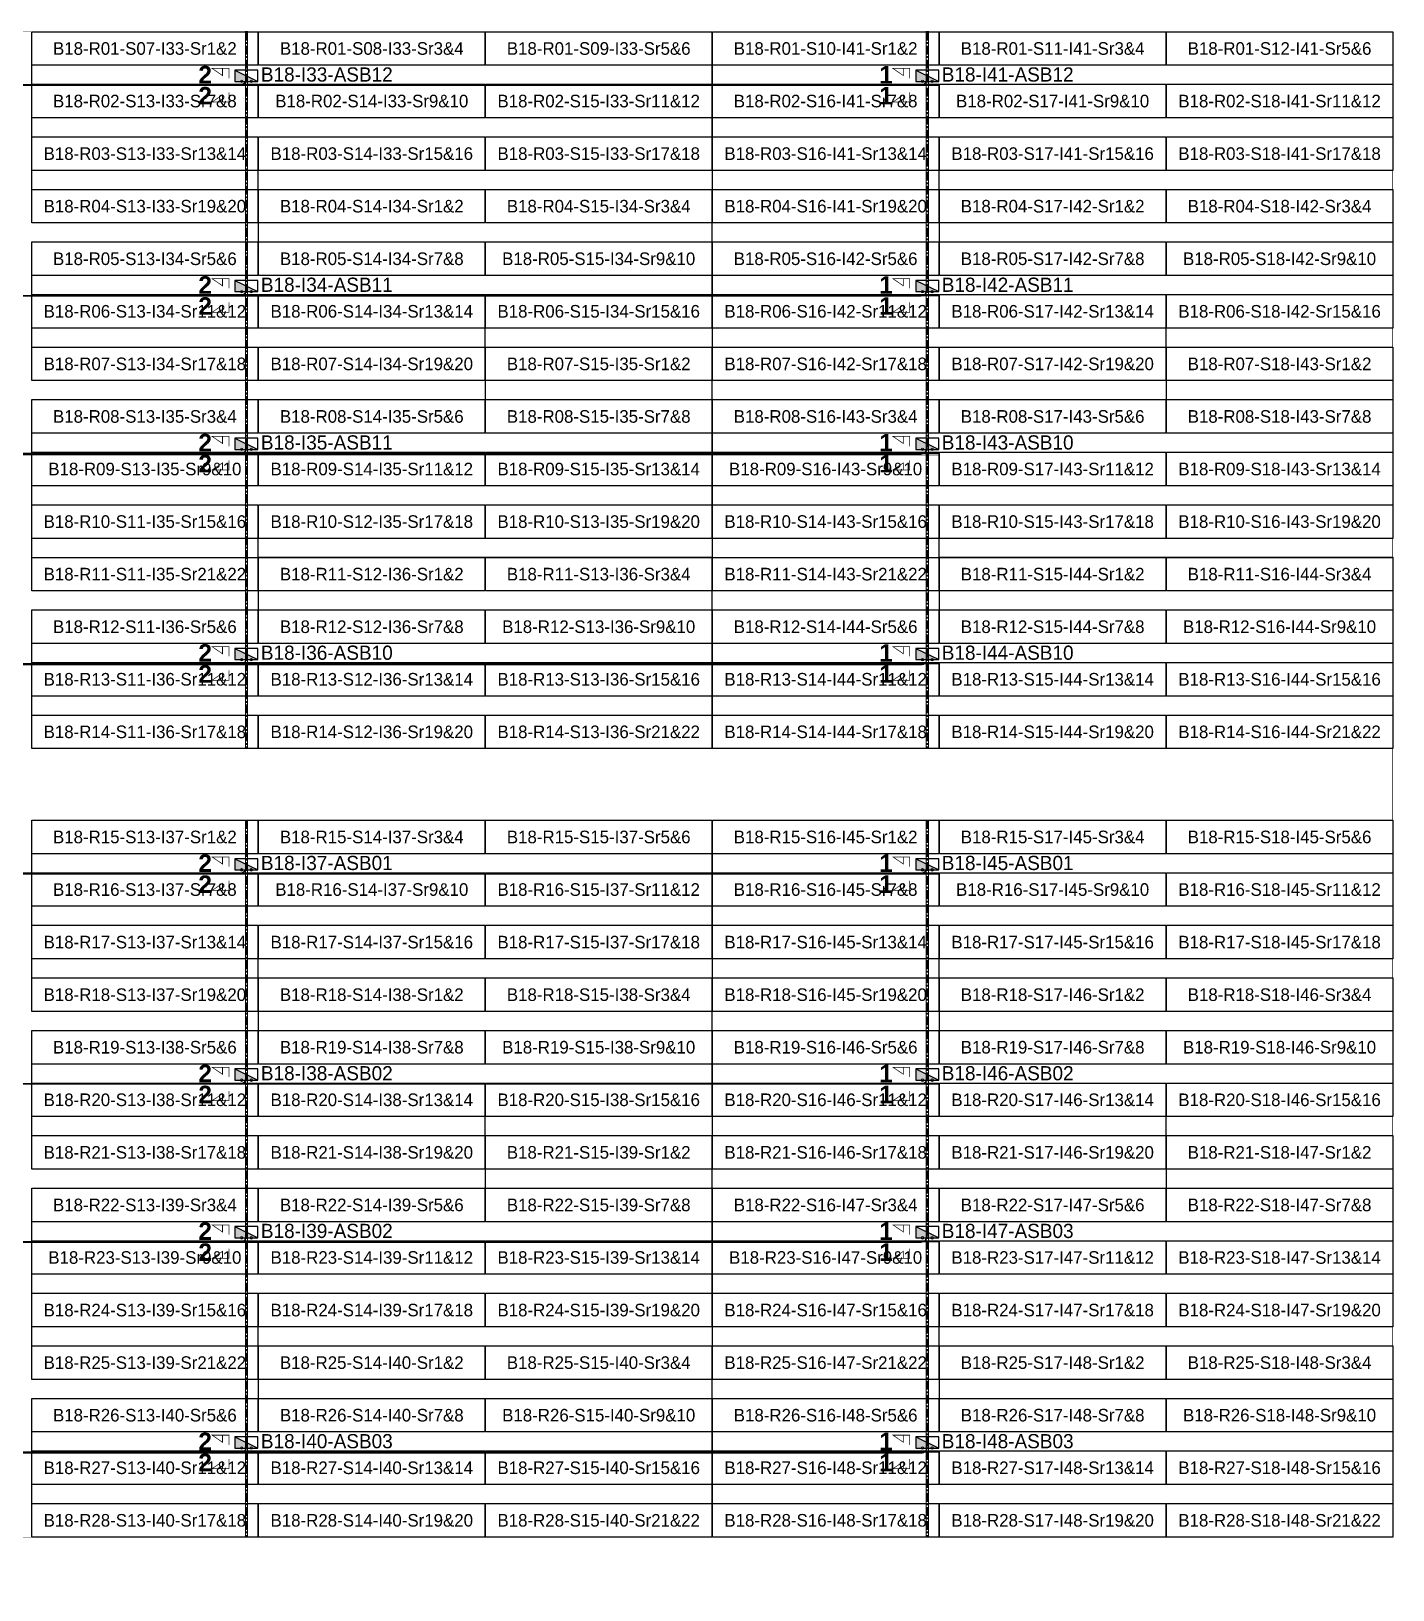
# Model space of a CAD drawing. Header units: metres. Extents: x 530603 to 531186, y 2673567 to 2673789.
# Drawn here: x 530991.4 to 531185.8, y 2673566.8 to 2673789.2 of the extents above; entities that cross this region are included whole.
import ezdxf
from ezdxf.enums import TextEntityAlignment as Align

# ---------------------------------------------------------------- set-up
doc = ezdxf.new("R2010")
doc.units = ezdxf.units.M
doc.linetypes.add('CENTER', pattern=[2, 1.25, -0.25, 0.25, -0.25])
doc.layers.add('Boundary-12.5 MW Block', color=6, linetype='Continuous', lineweight=9)
doc.layers.add('PILE', color=1, linetype='Continuous', lineweight=15)
for name, color, linetype in [('DC Trench BL-17', 40, 'Continuous'), ('E-Inverter Grouping', 2, 'Continuous'), ('Inverter Block-18', 7, 'Continuous'), ('LT Cable(AG) INV to LT Panel BL-18', 2, 'Continuous'), ('Messenger Wire-Block-18 (Master Path)', 30, 'Continuous'), ('Messenger Wire-Block-18 (MW Path)', 191, 'Continuous'), ('MMS Table Block-18', 8, 'Continuous'), ('Plan Line - DC BL-18', 40, 'Continuous'), ('Section Marking BL-18', 2, 'Continuous')]:
    doc.layers.add(name, color=color, linetype=linetype)
doc.styles.add('BoldTextStyle', font='arialbd.ttf')
doc.styles.get("Standard").update_dxf_attribs({"font": 'Adani Regular.ttf'})

# ---------------------------------------------------------------- blocks, each defined once
blk = doc.blocks.new('MMS Table (32.292 x 4.788)')
at = {"color": 0}
blk.add_lwpolyline([(0, -0.002), (0, 4.786), (32.292, 4.786), (32.292, -0.002)], close=True, dxfattribs=at)
at = {"color": 7}
blk.add_attdef('ID1', text='', height=1.8, dxfattribs=at).set_placement((16.146, 2.392), align=Align.MIDDLE_CENTER)
blk = doc.blocks.new('Inverter Block')
h = blk.add_hatch(color=0)
h.dxf.hatch_style = 1
h.paths.add_polyline_path([(-1.46, 2.27), (-1.46, 0.85), (1.46, 0.85)])
at = {"color": 0}
blk.add_lwpolyline([(1.46, 2.27), (-1.46, 2.27), (-1.46, 0.85), (1.46, 0.85)], close=True, dxfattribs=at)
blk.add_lwpolyline([(-1.46, 2.27), (1.46, 0.85)], dxfattribs=at)
at = {"layer": 'PILE'}
for centre in [(-0.61, 0.85), (0.61, 0.85)]:
    blk.add_circle(centre, 0.156, dxfattribs=at)
at = {"color": 7}
blk.add_attdef('ID', (-1.46, 3.01), '', height=1.8, dxfattribs=at)

msp = doc.modelspace()

# ---------------------------------------------------------------- linework, layer by layer
at = {"layer": 'Boundary-12.5 MW Block', "const_width": 0.05}
msp.add_lwpolyline([(530602.78, 2673781.58), (530797.14, 2673781.58), (530797.14, 2673789.08), (531185.74, 2673789.08), (531185.74, 2673574.29), (530797.04, 2673574.29), (530797.04, 2673566.79), (530602.78, 2673566.79)], close=True, dxfattribs=at)
at = {"layer": 'DC Trench BL-17', "color": 40, "const_width": 0.15}
for points in [[(531022.29, 2673789.08), (531021.99, 2673789.08), (531021.99, 2673686.79), (531022.29, 2673686.79)], [(531119.47, 2673789.08), (531119.17, 2673789.08), (531119.17, 2673686.79), (531119.47, 2673686.79)], [(531022.29, 2673676.58), (531021.99, 2673676.58), (531021.99, 2673574.29), (531022.29, 2673574.29)], [(531119.47, 2673676.58), (531119.17, 2673676.58), (531119.17, 2673574.29), (531119.47, 2673574.29)]]:
    msp.add_lwpolyline(points, close=True, dxfattribs=at)
at = {"layer": 'E-Inverter Grouping', "color": 3}
for points in [[(531088.56, 2673789.08), (531088.56, 2673769.29), (531023.78, 2673769.29), (531023.78, 2673761.79), (530991.49, 2673761.79), (530991.49, 2673789.08)], [(531185.74, 2673789.08), (531185.74, 2673769.29), (531120.96, 2673769.29), (531120.96, 2673761.79), (531088.66, 2673761.79), (531088.66, 2673789.08)], [(531023.88, 2673759.08), (531023.88, 2673766.58), (531088.56, 2673766.58), (531088.56, 2673746.79), (531056.17, 2673746.79), (531056.17, 2673739.29), (530991.49, 2673739.29), (530991.49, 2673759.08)], [(531121.06, 2673759.08), (531121.06, 2673766.58), (531185.74, 2673766.58), (531185.74, 2673746.79), (531153.35, 2673746.79), (531153.35, 2673739.29), (531088.66, 2673739.29), (531088.66, 2673759.08)], [(531088.56, 2673676.58), (531088.56, 2673656.79), (531023.78, 2673656.79), (531023.78, 2673649.29), (530991.49, 2673649.29), (530991.49, 2673676.58)], [(531185.74, 2673676.58), (531185.74, 2673656.79), (531120.96, 2673656.79), (531120.96, 2673649.29), (531088.66, 2673649.29), (531088.66, 2673676.58)], [(531023.88, 2673646.58), (531023.88, 2673654.08), (531088.56, 2673654.08), (531088.56, 2673634.29), (531056.17, 2673634.29), (531056.17, 2673626.79), (530991.49, 2673626.79), (530991.49, 2673646.58)], [(531121.06, 2673646.58), (531121.06, 2673654.08), (531185.74, 2673654.08), (531185.74, 2673634.29), (531153.35, 2673634.29), (531153.35, 2673626.79), (531088.66, 2673626.79), (531088.66, 2673646.58)]]:
    msp.add_lwpolyline(points, close=True, dxfattribs=at)
at = {"layer": 'E-Inverter Grouping'}
for points in [[(531056.27, 2673736.58), (531056.27, 2673744.08), (531088.56, 2673744.08), (531088.56, 2673716.79), (531023.78, 2673716.79), (531023.78, 2673709.29), (530991.49, 2673709.29), (530991.49, 2673736.58)], [(531153.45, 2673736.58), (531153.45, 2673744.08), (531185.74, 2673744.08), (531185.74, 2673716.79), (531120.96, 2673716.79), (531120.96, 2673709.29), (531088.66, 2673709.29), (531088.66, 2673736.58)], [(531088.56, 2673686.79), (530991.49, 2673686.79), (530991.49, 2673706.58), (531023.88, 2673706.58), (531023.88, 2673714.08), (531088.56, 2673714.08)], [(531185.74, 2673686.79), (531088.66, 2673686.79), (531088.66, 2673706.58), (531121.06, 2673706.58), (531121.06, 2673714.08), (531185.74, 2673714.08)], [(531056.27, 2673624.08), (531056.27, 2673631.58), (531088.56, 2673631.58), (531088.56, 2673604.29), (531023.78, 2673604.29), (531023.78, 2673596.79), (530991.49, 2673596.79), (530991.49, 2673624.08)], [(531153.45, 2673624.08), (531153.45, 2673631.58), (531185.74, 2673631.58), (531185.74, 2673604.29), (531120.96, 2673604.29), (531120.96, 2673596.79), (531088.66, 2673596.79), (531088.66, 2673624.08)], [(531088.56, 2673574.29), (530991.49, 2673574.29), (530991.49, 2673594.08), (531023.88, 2673594.08), (531023.88, 2673601.58), (531088.56, 2673601.58)], [(531185.74, 2673574.29), (531088.66, 2673574.29), (531088.66, 2673594.08), (531121.06, 2673594.08), (531121.06, 2673601.58), (531185.74, 2673601.58)]]:
    msp.add_lwpolyline(points, close=True, dxfattribs=at)
at = {"layer": 'LT Cable(AG) INV to LT Panel BL-18', "color": 5}
for points in [[(530885.99, 2673709.75, -0.316836), (530885.39, 2673710.59), (530885.39, 2673713.72, 0.221878), (530885.07, 2673714.41), (530878.45, 2673719.96, -0.221878), (530878.13, 2673720.65), (530878.13, 2673722.47, 0.020354), (530878.12, 2673722.54), (530878.03, 2673723.71, -0.020354), (530878.03, 2673723.78), (530878.03, 2673780.64, -0.414214), (530878.93, 2673781.54), (531021.24, 2673781.54, 0.414214), (531022.14, 2673782.44), (531022.14, 2673782.69)], [(530885.99, 2673709.78, -0.308695), (530885.42, 2673710.62), (530885.42, 2673713.73, 0.221878), (530885.1, 2673714.42), (530878.47, 2673719.97, -0.221878), (530878.15, 2673720.66), (530878.15, 2673722.47, 0.020354), (530878.15, 2673722.54), (530878.05, 2673723.71, -0.020354), (530878.05, 2673723.78), (530878.05, 2673780.61, -0.414214), (530878.95, 2673781.51), (531118.42, 2673781.51, 0.414214), (531119.32, 2673782.41), (531119.32, 2673782.69)], [(530888.06, 2673709.79), (530886.39, 2673709.79, -0.414214), (530885.49, 2673710.69), (530885.49, 2673713.77, 0.221878), (530885.17, 2673714.46), (530878.55, 2673720.01, -0.221878), (530878.23, 2673720.7), (530878.23, 2673722.47, 0.020354), (530878.22, 2673722.55), (530878.13, 2673723.71, -0.020354), (530878.13, 2673723.78), (530878.13, 2673750.54, -0.414214), (530879.03, 2673751.44), (531021.24, 2673751.44, 0.414214), (531022.14, 2673752.34), (531022.14, 2673752.69)], [(530888.06, 2673709.82), (530886.42, 2673709.82, -0.414214), (530885.52, 2673710.72), (530885.52, 2673713.78, 0.221878), (530885.2, 2673714.47), (530878.57, 2673720.02, -0.221878), (530878.25, 2673720.71), (530878.25, 2673722.47, 0.020354), (530878.25, 2673722.55), (530878.15, 2673723.71, -0.020354), (530878.15, 2673723.79), (530878.15, 2673750.51, -0.414214), (530879.05, 2673751.41), (531118.42, 2673751.41, 0.414214), (531119.32, 2673752.31), (531119.32, 2673752.69)], [(530888.06, 2673709.84), (530886.44, 2673709.84, -0.414214), (530885.54, 2673710.74), (530885.54, 2673713.79, 0.221878), (530885.22, 2673714.48), (530878.6, 2673720.03, -0.221878), (530878.28, 2673720.72), (530878.28, 2673722.48, 0.020354), (530878.27, 2673722.55), (530878.18, 2673723.71, -0.020354), (530878.18, 2673723.79), (530878.18, 2673727.99, -0.414214), (530879.08, 2673728.89), (531021.24, 2673728.89, 0.414214), (531022.14, 2673729.79), (531022.14, 2673730.19)], [(530890, 2673709.87), (530886.47, 2673709.87, -0.414214), (530885.57, 2673710.77), (530885.57, 2673713.8, 0.221878), (530885.25, 2673714.49), (530878.62, 2673720.04, -0.221878), (530878.3, 2673720.73), (530878.3, 2673722.48, 0.020354), (530878.3, 2673722.55), (530878.2, 2673723.71, -0.020354), (530878.2, 2673723.79), (530878.2, 2673727.96, -0.414214), (530879.1, 2673728.86), (531118.42, 2673728.86, 0.414214), (531119.32, 2673729.76), (531119.32, 2673730.19)], [(530890, 2673709.92), (530886.52, 2673709.92, -0.414214), (530885.62, 2673710.82), (530885.62, 2673713.83, 0.221878), (530885.3, 2673714.52), (530878.67, 2673720.06, -0.221878), (530878.35, 2673720.75), (530878.35, 2673722.48, 0.020354), (530878.35, 2673722.55), (530878.25, 2673723.72, -0.020354), (530878.25, 2673723.79), (530878.25, 2673727.91, -0.414214), (530879.15, 2673728.81), (530927.51, 2673728.81, -0.414214), (530928.41, 2673727.91), (530928.41, 2673699.71, 0.414214), (530929.31, 2673698.81), (531021.24, 2673698.81, 0.414214), (531022.14, 2673699.71), (531022.14, 2673700.19)], [(530890, 2673709.94), (530886.54, 2673709.94, -0.414214), (530885.64, 2673710.84), (530885.64, 2673713.84, 0.221878), (530885.32, 2673714.53), (530878.7, 2673720.08, -0.221878), (530878.38, 2673720.77), (530878.38, 2673722.48, 0.020354), (530878.37, 2673722.55), (530878.28, 2673723.72, -0.020354), (530878.28, 2673723.79), (530878.28, 2673727.89, -0.414214), (530879.18, 2673728.79), (530927.48, 2673728.79, -0.414214), (530928.38, 2673727.89), (530928.38, 2673699.69, 0.414214), (530929.28, 2673698.79), (531118.42, 2673698.79, 0.414214), (531119.32, 2673699.69), (531119.32, 2673700.19)], [(530884.97, 2673707.3), (530884.68, 2673707.3, 0.059176), (530884.46, 2673707.28), (530882.9, 2673706.9, -0.059176), (530882.69, 2673706.87), (530878.79, 2673706.87, 0.414214), (530877.89, 2673705.97), (530877.89, 2673678.38, 0.024603), (530877.89, 2673678.29), (530878, 2673677.26, -0.024603), (530878, 2673677.17), (530878, 2673587.21, 0.414214), (530878.9, 2673586.31), (531118.42, 2673586.31, 0.414214), (531119.32, 2673587.21), (531119.32, 2673587.69)], [(530884.97, 2673707.28), (530884.68, 2673707.28, 0.059176), (530884.46, 2673707.25), (530882.9, 2673706.87, -0.059176), (530882.69, 2673706.85), (530878.82, 2673706.85, 0.414214), (530877.92, 2673705.95), (530877.92, 2673678.38, 0.024603), (530877.92, 2673678.29), (530878.02, 2673677.26, -0.024603), (530878.03, 2673677.18), (530878.03, 2673587.24, 0.414214), (530878.93, 2673586.34), (531021.24, 2673586.34, 0.414214), (531022.14, 2673587.24), (531022.14, 2673587.69)], [(530884.97, 2673707.23), (530884.68, 2673707.23, 0.059176), (530884.46, 2673707.2), (530882.9, 2673706.82, -0.059176), (530882.69, 2673706.8), (530878.87, 2673706.8, 0.414214), (530877.97, 2673705.9), (530877.97, 2673678.38, 0.024603), (530877.97, 2673678.29), (530878.07, 2673677.27, -0.024603), (530878.08, 2673677.18), (530878.08, 2673617.29, 0.414214), (530878.98, 2673616.39), (531118.42, 2673616.39, 0.414214), (531119.32, 2673617.29), (531119.32, 2673617.69)], [(530886.96, 2673707.2), (530884.68, 2673707.2, 0.059176), (530884.46, 2673707.18), (530882.9, 2673706.8, -0.059176), (530882.69, 2673706.77), (530878.89, 2673706.77, 0.414214), (530877.99, 2673705.87), (530877.99, 2673678.38, 0.024603), (530877.99, 2673678.29), (530878.1, 2673677.27, -0.024603), (530878.1, 2673677.18), (530878.1, 2673617.31, 0.414214), (530879, 2673616.41), (531021.24, 2673616.41, 0.414214), (531022.14, 2673617.31), (531022.14, 2673617.69)], [(530886.96, 2673707.15), (530884.68, 2673707.15, 0.059176), (530884.46, 2673707.13), (530882.9, 2673706.75, -0.059176), (530882.69, 2673706.72), (530878.94, 2673706.72, 0.414214), (530878.04, 2673705.82), (530878.04, 2673678.38, 0.024603), (530878.04, 2673678.3), (530878.15, 2673677.27, -0.024603), (530878.15, 2673677.18), (530878.15, 2673639.86, 0.414214), (530879.05, 2673638.96), (531118.42, 2673638.96, 0.414214), (531119.32, 2673639.86), (531119.32, 2673640.19)], [(530886.96, 2673707.13), (530884.68, 2673707.13, 0.059176), (530884.46, 2673707.1), (530882.9, 2673706.72, -0.059176), (530882.69, 2673706.7), (530878.97, 2673706.7, 0.414214), (530878.07, 2673705.8), (530878.07, 2673678.39, 0.024603), (530878.07, 2673678.3), (530878.17, 2673677.27, -0.024603), (530878.18, 2673677.18), (530878.18, 2673639.89, 0.414214), (530879.08, 2673638.99), (531021.24, 2673638.99, 0.414214), (531022.14, 2673639.89), (531022.14, 2673640.19)], [(530889.12, 2673707.08), (530884.68, 2673707.08, 0.059176), (530884.46, 2673707.05), (530882.9, 2673706.67, -0.059176), (530882.69, 2673706.65), (530879.02, 2673706.65, 0.414214), (530878.12, 2673705.75), (530878.12, 2673678.39, 0.024603), (530878.12, 2673678.3), (530878.22, 2673677.27, -0.024603), (530878.23, 2673677.19), (530878.23, 2673669.94, 0.414214), (530879.13, 2673669.04), (531118.42, 2673669.04, 0.414214), (531119.32, 2673669.94), (531119.32, 2673670.19)], [(530889.12, 2673707.05), (530884.68, 2673707.05, 0.059176), (530884.46, 2673707.03), (530882.9, 2673706.65, -0.059176), (530882.69, 2673706.62), (530879.04, 2673706.62, 0.414214), (530878.14, 2673705.72), (530878.14, 2673678.39, 0.024603), (530878.14, 2673678.3), (530878.25, 2673677.28, -0.024603), (530878.25, 2673677.19), (530878.25, 2673669.96, 0.414214), (530879.15, 2673669.06), (531021.24, 2673669.06, 0.414214), (531022.14, 2673669.96), (531022.14, 2673670.19)]]:
    msp.add_lwpolyline(points, format="xyb", dxfattribs=at)
at = {"layer": 'Messenger Wire-Block-18 (Master Path)'}
for points in [[(530878.13, 2673781.44), (531120.96, 2673781.44)], [(530878.13, 2673751.44), (531120.96, 2673751.44)], [(530878.13, 2673728.94), (531120.96, 2673728.94)], [(530928.53, 2673698.94), (531120.96, 2673698.94)], [(530878.13, 2673668.94), (531120.96, 2673668.94)], [(530878.13, 2673638.94), (531120.96, 2673638.94)], [(530878.13, 2673616.44), (531120.96, 2673616.44)], [(530878.13, 2673586.44), (531120.96, 2673586.44)]]:
    msp.add_lwpolyline(points, dxfattribs=at)
at = {"layer": 'Messenger Wire-Block-18 (MW Path)', "const_width": 0.1}
for points in [[(530878.13, 2673781.44), (531120.96, 2673781.44)], [(530878.13, 2673751.44), (531120.96, 2673751.44)], [(530878.13, 2673728.69), (531120.96, 2673728.69)], [(530928.53, 2673698.94), (531120.96, 2673698.94)], [(530878.13, 2673668.94), (531120.96, 2673668.94)], [(530878.13, 2673638.94), (531120.96, 2673638.94)], [(530878.13, 2673616.44), (531120.96, 2673616.44)], [(530878.13, 2673586.44), (531120.96, 2673586.44)]]:
    msp.add_lwpolyline(points, dxfattribs=at)
at = {"layer": 'Plan Line - DC BL-18', "color": 6, "linetype": 'CENTER'}
for points in [[(531022.14, 2673789.08), (531022.14, 2673686.79)], [(531119.32, 2673789.08), (531119.32, 2673686.79)], [(531022.14, 2673676.58), (531022.14, 2673574.29)], [(531119.32, 2673676.58), (531119.32, 2673574.29)]]:
    msp.add_lwpolyline(points, dxfattribs=at)
at = {"layer": 'Section Marking BL-18', "color": 94, "lineweight": 35, "true_color": 0x00a500, "const_width": 0.1}
for points in [[(531019.64, 2673782.44), (531019.64, 2673783.83), (531017.24, 2673783.83), (531018.72, 2673782.82), (531018.72, 2673783.83)], [(531116.82, 2673782.44), (531116.82, 2673783.83), (531114.42, 2673783.83), (531115.9, 2673782.82), (531115.9, 2673783.83)], [(531019.64, 2673780.44), (531019.64, 2673779.05), (531017.24, 2673779.05), (531018.72, 2673780.06), (531018.72, 2673779.05)], [(531116.82, 2673780.44), (531116.82, 2673779.05), (531114.42, 2673779.05), (531115.9, 2673780.06), (531115.9, 2673779.05)], [(531019.64, 2673752.44), (531019.64, 2673753.83), (531017.24, 2673753.83), (531018.72, 2673752.82), (531018.72, 2673753.83)], [(531116.82, 2673752.44), (531116.82, 2673753.83), (531114.42, 2673753.83), (531115.9, 2673752.82), (531115.9, 2673753.83)], [(531019.64, 2673750.44), (531019.64, 2673749.05), (531017.24, 2673749.05), (531018.72, 2673750.06), (531018.72, 2673749.05)], [(531116.82, 2673750.44), (531116.82, 2673749.05), (531114.42, 2673749.05), (531115.9, 2673750.06), (531115.9, 2673749.05)], [(531019.64, 2673729.94), (531019.64, 2673731.33), (531017.24, 2673731.33), (531018.72, 2673730.32), (531018.72, 2673731.33)], [(531116.82, 2673729.94), (531116.82, 2673731.33), (531114.42, 2673731.33), (531115.9, 2673730.32), (531115.9, 2673731.33)], [(531019.64, 2673727.94), (531019.64, 2673726.55), (531017.24, 2673726.55), (531018.72, 2673727.56), (531018.72, 2673726.55)], [(531116.82, 2673727.94), (531116.82, 2673726.55), (531114.42, 2673726.55), (531115.9, 2673727.56), (531115.9, 2673726.55)], [(531019.64, 2673699.94), (531019.64, 2673701.33), (531017.24, 2673701.33), (531018.72, 2673700.32), (531018.72, 2673701.33)], [(531116.82, 2673699.94), (531116.82, 2673701.33), (531114.42, 2673701.33), (531115.9, 2673700.32), (531115.9, 2673701.33)], [(531019.64, 2673697.94), (531019.64, 2673696.55), (531017.24, 2673696.55), (531018.72, 2673697.56), (531018.72, 2673696.55)], [(531116.82, 2673697.94), (531116.82, 2673696.55), (531114.42, 2673696.55), (531115.9, 2673697.56), (531115.9, 2673696.55)], [(531019.64, 2673669.94), (531019.64, 2673671.33), (531017.24, 2673671.33), (531018.72, 2673670.32), (531018.72, 2673671.33)], [(531116.82, 2673669.94), (531116.82, 2673671.33), (531114.42, 2673671.33), (531115.9, 2673670.32), (531115.9, 2673671.33)], [(531019.64, 2673667.94), (531019.64, 2673666.55), (531017.24, 2673666.55), (531018.72, 2673667.56), (531018.72, 2673666.55)], [(531116.82, 2673667.94), (531116.82, 2673666.55), (531114.42, 2673666.55), (531115.9, 2673667.56), (531115.9, 2673666.55)], [(531019.64, 2673639.94), (531019.64, 2673641.33), (531017.24, 2673641.33), (531018.72, 2673640.32), (531018.72, 2673641.33)], [(531116.82, 2673639.94), (531116.82, 2673641.33), (531114.42, 2673641.33), (531115.9, 2673640.32), (531115.9, 2673641.33)], [(531019.64, 2673637.94), (531019.64, 2673636.55), (531017.24, 2673636.55), (531018.72, 2673637.56), (531018.72, 2673636.55)], [(531116.82, 2673637.94), (531116.82, 2673636.55), (531114.42, 2673636.55), (531115.9, 2673637.56), (531115.9, 2673636.55)], [(531019.64, 2673617.44), (531019.64, 2673618.83), (531017.24, 2673618.83), (531018.72, 2673617.82), (531018.72, 2673618.83)], [(531116.82, 2673617.44), (531116.82, 2673618.83), (531114.42, 2673618.83), (531115.9, 2673617.82), (531115.9, 2673618.83)], [(531019.64, 2673615.44), (531019.64, 2673614.05), (531017.24, 2673614.05), (531018.72, 2673615.06), (531018.72, 2673614.05)], [(531116.82, 2673615.44), (531116.82, 2673614.05), (531114.42, 2673614.05), (531115.9, 2673615.06), (531115.9, 2673614.05)], [(531019.64, 2673587.44), (531019.64, 2673588.83), (531017.24, 2673588.83), (531018.72, 2673587.82), (531018.72, 2673588.83)], [(531116.82, 2673587.44), (531116.82, 2673588.83), (531114.42, 2673588.83), (531115.9, 2673587.82), (531115.9, 2673588.83)], [(531019.64, 2673585.44), (531019.64, 2673584.05), (531017.24, 2673584.05), (531018.72, 2673585.06), (531018.72, 2673584.05)], [(531116.82, 2673585.44), (531116.82, 2673584.05), (531114.42, 2673584.05), (531115.9, 2673585.06), (531115.9, 2673584.05)]]:
    msp.add_lwpolyline(points, dxfattribs=at)

# ---------------------------------------------------------------- block references
at = {"layer": 'Inverter Block-18'}
ref = msp.add_blockref('Inverter Block', (531022.14, 2673781.03), dxfattribs=dict(at, xscale=1.124999999976148, yscale=1.124999999976148, zscale=1.124999999976148))
ref.add_attrib('ID', 'B18-I33-ASB12', (531024.2, 2673781.96), dxfattribs={"layer": '0', "color": 7, "height": 2.025})
ref = msp.add_blockref('Inverter Block', (531119.32, 2673781.03), dxfattribs=dict(at, xscale=1.124999999976148, yscale=1.124999999976148, zscale=1.124999999976148))
ref.add_attrib('ID', 'B18-I41-ASB12', (531121.38, 2673781.96), dxfattribs={"layer": '0', "color": 7, "height": 2.025})
ref = msp.add_blockref('Inverter Block', (531022.14, 2673751.03), dxfattribs=dict(at, xscale=1.124999999976148, yscale=1.124999999976148, zscale=1.124999999976148))
ref.add_attrib('ID', 'B18-I34-ASB11', (531024.2, 2673751.96), dxfattribs={"layer": '0', "color": 7, "height": 2.025})
ref = msp.add_blockref('Inverter Block', (531119.32, 2673751.03), dxfattribs=dict(at, xscale=1.124999999976148, yscale=1.124999999976148, zscale=1.124999999976148))
ref.add_attrib('ID', 'B18-I42-ASB11', (531121.38, 2673751.96), dxfattribs={"layer": '0', "color": 7, "height": 2.025})
ref = msp.add_blockref('Inverter Block', (531022.14, 2673728.53), dxfattribs=dict(at, xscale=1.124999999976148, yscale=1.124999999976148, zscale=1.124999999976148))
ref.add_attrib('ID', 'B18-I35-ASB11', (531024.2, 2673729.46), dxfattribs={"layer": '0', "color": 7, "height": 2.025})
ref = msp.add_blockref('Inverter Block', (531119.32, 2673728.53), dxfattribs=dict(at, xscale=1.124999999976148, yscale=1.124999999976148, zscale=1.124999999976148))
ref.add_attrib('ID', 'B18-I43-ASB10', (531121.38, 2673729.46), dxfattribs={"layer": '0', "color": 7, "height": 2.025})
ref = msp.add_blockref('Inverter Block', (531022.14, 2673698.53), dxfattribs=dict(at, xscale=1.124999999976148, yscale=1.124999999976148, zscale=1.124999999976148))
ref.add_attrib('ID', 'B18-I36-ASB10', (531024.2, 2673699.46), dxfattribs={"layer": '0', "color": 7, "height": 2.025})
ref = msp.add_blockref('Inverter Block', (531119.32, 2673698.53), dxfattribs=dict(at, xscale=1.124999999976148, yscale=1.124999999976148, zscale=1.124999999976148))
ref.add_attrib('ID', 'B18-I44-ASB10', (531121.38, 2673699.46), dxfattribs={"layer": '0', "color": 7, "height": 2.025})
ref = msp.add_blockref('Inverter Block', (531022.14, 2673668.53), dxfattribs=dict(at, xscale=1.124999999976148, yscale=1.124999999976148, zscale=1.124999999976148))
ref.add_attrib('ID', 'B18-I37-ASB01', (531024.2, 2673669.46), dxfattribs={"layer": '0', "color": 7, "height": 2.025})
ref = msp.add_blockref('Inverter Block', (531119.32, 2673668.53), dxfattribs=dict(at, xscale=1.124999999976148, yscale=1.124999999976148, zscale=1.124999999976148))
ref.add_attrib('ID', 'B18-I45-ASB01', (531121.38, 2673669.46), dxfattribs={"layer": '0', "color": 7, "height": 2.025})
ref = msp.add_blockref('Inverter Block', (531022.14, 2673638.53), dxfattribs=dict(at, xscale=1.124999999976148, yscale=1.124999999976148, zscale=1.124999999976148))
ref.add_attrib('ID', 'B18-I38-ASB02', (531024.2, 2673639.46), dxfattribs={"layer": '0', "color": 7, "height": 2.025})
ref = msp.add_blockref('Inverter Block', (531119.32, 2673638.53), dxfattribs=dict(at, xscale=1.124999999976148, yscale=1.124999999976148, zscale=1.124999999976148))
ref.add_attrib('ID', 'B18-I46-ASB02', (531121.38, 2673639.46), dxfattribs={"layer": '0', "color": 7, "height": 2.025})
ref = msp.add_blockref('Inverter Block', (531022.14, 2673616.03), dxfattribs=dict(at, xscale=1.124999999976148, yscale=1.124999999976148, zscale=1.124999999976148))
ref.add_attrib('ID', 'B18-I39-ASB02', (531024.2, 2673616.96), dxfattribs={"layer": '0', "color": 7, "height": 2.025})
ref = msp.add_blockref('Inverter Block', (531119.32, 2673616.03), dxfattribs=dict(at, xscale=1.124999999976148, yscale=1.124999999976148, zscale=1.124999999976148))
ref.add_attrib('ID', 'B18-I47-ASB03', (531121.38, 2673616.96), dxfattribs={"layer": '0', "color": 7, "height": 2.025})
ref = msp.add_blockref('Inverter Block', (531022.14, 2673586.03), dxfattribs=dict(at, xscale=1.124999999976148, yscale=1.124999999976148, zscale=1.124999999976148))
ref.add_attrib('ID', 'B18-I40-ASB03', (531024.2, 2673586.96), dxfattribs={"layer": '0', "color": 7, "height": 2.025})
ref = msp.add_blockref('Inverter Block', (531119.32, 2673586.03), dxfattribs=dict(at, xscale=1.124999999976148, yscale=1.124999999976148, zscale=1.124999999976148))
ref.add_attrib('ID', 'B18-I48-ASB03', (531121.38, 2673586.96), dxfattribs={"layer": '0', "color": 7, "height": 2.025})
at = {"layer": 'MMS Table Block-18'}
for p, values in [((530991.49, 2673784.29), {'ID1': 'B18-R01-S07-I33-Sr1&2'}), ((531023.88, 2673784.29), {'ID1': 'B18-R01-S08-I33-Sr3&4'}), ((531056.27, 2673784.29), {'ID1': 'B18-R01-S09-I33-Sr5&6'}), ((531088.66, 2673784.29), {'ID1': 'B18-R01-S10-I41-Sr1&2'}), ((531121.06, 2673784.29), {'ID1': 'B18-R01-S11-I41-Sr3&4'}), ((531153.45, 2673784.29), {'ID1': 'B18-R01-S12-I41-Sr5&6'}), ((530991.49, 2673776.79), {'ID1': 'B18-R02-S13-I33-Sr7&8'}), ((531023.88, 2673776.79), {'ID1': 'B18-R02-S14-I33-Sr9&10'}), ((531056.27, 2673776.79), {'ID1': 'B18-R02-S15-I33-Sr11&12'}), ((531088.66, 2673776.79), {'ID1': 'B18-R02-S16-I41-Sr7&8'}), ((531121.06, 2673776.79), {'ID1': 'B18-R02-S17-I41-Sr9&10'}), ((531153.45, 2673776.79), {'ID1': 'B18-R02-S18-I41-Sr11&12'}), ((530991.49, 2673769.29), {'ID1': 'B18-R03-S13-I33-Sr13&14'}), ((531023.88, 2673769.29), {'ID1': 'B18-R03-S14-I33-Sr15&16'}), ((531056.27, 2673769.29), {'ID1': 'B18-R03-S15-I33-Sr17&18'}), ((531088.66, 2673769.29), {'ID1': 'B18-R03-S16-I41-Sr13&14'}), ((531121.06, 2673769.29), {'ID1': 'B18-R03-S17-I41-Sr15&16'}), ((531153.45, 2673769.29), {'ID1': 'B18-R03-S18-I41-Sr17&18'}), ((530991.49, 2673761.79), {'ID1': 'B18-R04-S13-I33-Sr19&20'}), ((531023.88, 2673761.79), {'ID1': 'B18-R04-S14-I34-Sr1&2'}), ((531056.27, 2673761.79), {'ID1': 'B18-R04-S15-I34-Sr3&4'}), ((531088.66, 2673761.79), {'ID1': 'B18-R04-S16-I41-Sr19&20'}), ((531121.06, 2673761.79), {'ID1': 'B18-R04-S17-I42-Sr1&2'}), ((531153.45, 2673761.79), {'ID1': 'B18-R04-S18-I42-Sr3&4'}), ((530991.49, 2673754.29), {'ID1': 'B18-R05-S13-I34-Sr5&6'}), ((531023.88, 2673754.29), {'ID1': 'B18-R05-S14-I34-Sr7&8'}), ((531056.27, 2673754.29), {'ID1': 'B18-R05-S15-I34-Sr9&10'}), ((531088.66, 2673754.29), {'ID1': 'B18-R05-S16-I42-Sr5&6'}), ((531121.06, 2673754.29), {'ID1': 'B18-R05-S17-I42-Sr7&8'}), ((531153.45, 2673754.29), {'ID1': 'B18-R05-S18-I42-Sr9&10'}), ((530991.49, 2673746.79), {'ID1': 'B18-R06-S13-I34-Sr11&12'}), ((531023.88, 2673746.79), {'ID1': 'B18-R06-S14-I34-Sr13&14'}), ((531056.27, 2673746.79), {'ID1': 'B18-R06-S15-I34-Sr15&16'}), ((531088.66, 2673746.79), {'ID1': 'B18-R06-S16-I42-Sr11&12'}), ((531121.06, 2673746.79), {'ID1': 'B18-R06-S17-I42-Sr13&14'}), ((531153.45, 2673746.79), {'ID1': 'B18-R06-S18-I42-Sr15&16'}), ((530991.49, 2673739.29), {'ID1': 'B18-R07-S13-I34-Sr17&18'}), ((531023.88, 2673739.29), {'ID1': 'B18-R07-S14-I34-Sr19&20'}), ((531056.27, 2673739.29), {'ID1': 'B18-R07-S15-I35-Sr1&2'}), ((531088.66, 2673739.29), {'ID1': 'B18-R07-S16-I42-Sr17&18'}), ((531121.06, 2673739.29), {'ID1': 'B18-R07-S17-I42-Sr19&20'}), ((531153.45, 2673739.29), {'ID1': 'B18-R07-S18-I43-Sr1&2'}), ((530991.49, 2673731.79), {'ID1': 'B18-R08-S13-I35-Sr3&4'}), ((531023.88, 2673731.79), {'ID1': 'B18-R08-S14-I35-Sr5&6'}), ((531056.27, 2673731.79), {'ID1': 'B18-R08-S15-I35-Sr7&8'}), ((531088.66, 2673731.79), {'ID1': 'B18-R08-S16-I43-Sr3&4'}), ((531121.06, 2673731.79), {'ID1': 'B18-R08-S17-I43-Sr5&6'}), ((531153.45, 2673731.79), {'ID1': 'B18-R08-S18-I43-Sr7&8'}), ((530991.49, 2673724.29), {'ID1': 'B18-R09-S13-I35-Sr9&10'}), ((531023.88, 2673724.29), {'ID1': 'B18-R09-S14-I35-Sr11&12'}), ((531056.27, 2673724.29), {'ID1': 'B18-R09-S15-I35-Sr13&14'}), ((531088.66, 2673724.29), {'ID1': 'B18-R09-S16-I43-Sr9&10'}), ((531121.06, 2673724.29), {'ID1': 'B18-R09-S17-I43-Sr11&12'}), ((531153.45, 2673724.29), {'ID1': 'B18-R09-S18-I43-Sr13&14'}), ((530991.49, 2673716.79), {'ID1': 'B18-R10-S11-I35-Sr15&16'}), ((531023.88, 2673716.79), {'ID1': 'B18-R10-S12-I35-Sr17&18'}), ((531056.27, 2673716.79), {'ID1': 'B18-R10-S13-I35-Sr19&20'}), ((531088.66, 2673716.79), {'ID1': 'B18-R10-S14-I43-Sr15&16'}), ((531121.06, 2673716.79), {'ID1': 'B18-R10-S15-I43-Sr17&18'}), ((531153.45, 2673716.79), {'ID1': 'B18-R10-S16-I43-Sr19&20'}), ((530991.49, 2673709.29), {'ID1': 'B18-R11-S11-I35-Sr21&22'}), ((531023.88, 2673709.29), {'ID1': 'B18-R11-S12-I36-Sr1&2'}), ((531056.27, 2673709.29), {'ID1': 'B18-R11-S13-I36-Sr3&4'}), ((531088.66, 2673709.29), {'ID1': 'B18-R11-S14-I43-Sr21&22'}), ((531121.06, 2673709.29), {'ID1': 'B18-R11-S15-I44-Sr1&2'}), ((531153.45, 2673709.29), {'ID1': 'B18-R11-S16-I44-Sr3&4'}), ((530991.49, 2673701.79), {'ID1': 'B18-R12-S11-I36-Sr5&6'}), ((531023.88, 2673701.79), {'ID1': 'B18-R12-S12-I36-Sr7&8'}), ((531056.27, 2673701.79), {'ID1': 'B18-R12-S13-I36-Sr9&10'}), ((531088.66, 2673701.79), {'ID1': 'B18-R12-S14-I44-Sr5&6'}), ((531121.06, 2673701.79), {'ID1': 'B18-R12-S15-I44-Sr7&8'}), ((531153.45, 2673701.79), {'ID1': 'B18-R12-S16-I44-Sr9&10'}), ((530991.49, 2673694.29), {'ID1': 'B18-R13-S11-I36-Sr11&12'}), ((531023.88, 2673694.29), {'ID1': 'B18-R13-S12-I36-Sr13&14'}), ((531056.27, 2673694.29), {'ID1': 'B18-R13-S13-I36-Sr15&16'}), ((531088.66, 2673694.29), {'ID1': 'B18-R13-S14-I44-Sr11&12'}), ((531121.06, 2673694.29), {'ID1': 'B18-R13-S15-I44-Sr13&14'}), ((531153.45, 2673694.29), {'ID1': 'B18-R13-S16-I44-Sr15&16'}), ((530991.49, 2673686.79), {'ID1': 'B18-R14-S11-I36-Sr17&18'}), ((531023.88, 2673686.79), {'ID1': 'B18-R14-S12-I36-Sr19&20'}), ((531056.27, 2673686.79), {'ID1': 'B18-R14-S13-I36-Sr21&22'}), ((531088.66, 2673686.79), {'ID1': 'B18-R14-S14-I44-Sr17&18'}), ((531121.06, 2673686.79), {'ID1': 'B18-R14-S15-I44-Sr19&20'}), ((531153.45, 2673686.79), {'ID1': 'B18-R14-S16-I44-Sr21&22'}), ((530991.49, 2673671.79), {'ID1': 'B18-R15-S13-I37-Sr1&2'}), ((531023.88, 2673671.79), {'ID1': 'B18-R15-S14-I37-Sr3&4'}), ((531056.27, 2673671.79), {'ID1': 'B18-R15-S15-I37-Sr5&6'}), ((531088.66, 2673671.79), {'ID1': 'B18-R15-S16-I45-Sr1&2'}), ((531121.06, 2673671.79), {'ID1': 'B18-R15-S17-I45-Sr3&4'}), ((531153.45, 2673671.79), {'ID1': 'B18-R15-S18-I45-Sr5&6'}), ((530991.49, 2673664.29), {'ID1': 'B18-R16-S13-I37-Sr7&8'}), ((531023.88, 2673664.29), {'ID1': 'B18-R16-S14-I37-Sr9&10'}), ((531056.27, 2673664.29), {'ID1': 'B18-R16-S15-I37-Sr11&12'}), ((531088.66, 2673664.29), {'ID1': 'B18-R16-S16-I45-Sr7&8'}), ((531121.06, 2673664.29), {'ID1': 'B18-R16-S17-I45-Sr9&10'}), ((531153.45, 2673664.29), {'ID1': 'B18-R16-S18-I45-Sr11&12'}), ((530991.49, 2673656.79), {'ID1': 'B18-R17-S13-I37-Sr13&14'}), ((531023.88, 2673656.79), {'ID1': 'B18-R17-S14-I37-Sr15&16'}), ((531056.27, 2673656.79), {'ID1': 'B18-R17-S15-I37-Sr17&18'}), ((531088.66, 2673656.79), {'ID1': 'B18-R17-S16-I45-Sr13&14'}), ((531121.06, 2673656.79), {'ID1': 'B18-R17-S17-I45-Sr15&16'}), ((531153.45, 2673656.79), {'ID1': 'B18-R17-S18-I45-Sr17&18'}), ((530991.49, 2673649.29), {'ID1': 'B18-R18-S13-I37-Sr19&20'}), ((531023.88, 2673649.29), {'ID1': 'B18-R18-S14-I38-Sr1&2'}), ((531056.27, 2673649.29), {'ID1': 'B18-R18-S15-I38-Sr3&4'}), ((531088.66, 2673649.29), {'ID1': 'B18-R18-S16-I45-Sr19&20'}), ((531121.06, 2673649.29), {'ID1': 'B18-R18-S17-I46-Sr1&2'}), ((531153.45, 2673649.29), {'ID1': 'B18-R18-S18-I46-Sr3&4'}), ((530991.49, 2673641.79), {'ID1': 'B18-R19-S13-I38-Sr5&6'}), ((531023.88, 2673641.79), {'ID1': 'B18-R19-S14-I38-Sr7&8'}), ((531056.27, 2673641.79), {'ID1': 'B18-R19-S15-I38-Sr9&10'}), ((531088.66, 2673641.79), {'ID1': 'B18-R19-S16-I46-Sr5&6'}), ((531121.06, 2673641.79), {'ID1': 'B18-R19-S17-I46-Sr7&8'}), ((531153.45, 2673641.79), {'ID1': 'B18-R19-S18-I46-Sr9&10'}), ((530991.49, 2673634.29), {'ID1': 'B18-R20-S13-I38-Sr11&12'}), ((531023.88, 2673634.29), {'ID1': 'B18-R20-S14-I38-Sr13&14'}), ((531056.27, 2673634.29), {'ID1': 'B18-R20-S15-I38-Sr15&16'}), ((531088.66, 2673634.29), {'ID1': 'B18-R20-S16-I46-Sr11&12'}), ((531121.06, 2673634.29), {'ID1': 'B18-R20-S17-I46-Sr13&14'}), ((531153.45, 2673634.29), {'ID1': 'B18-R20-S18-I46-Sr15&16'}), ((530991.49, 2673626.79), {'ID1': 'B18-R21-S13-I38-Sr17&18'}), ((531023.88, 2673626.79), {'ID1': 'B18-R21-S14-I38-Sr19&20'}), ((531056.27, 2673626.79), {'ID1': 'B18-R21-S15-I39-Sr1&2'}), ((531088.66, 2673626.79), {'ID1': 'B18-R21-S16-I46-Sr17&18'}), ((531121.06, 2673626.79), {'ID1': 'B18-R21-S17-I46-Sr19&20'}), ((531153.45, 2673626.79), {'ID1': 'B18-R21-S18-I47-Sr1&2'}), ((530991.49, 2673619.29), {'ID1': 'B18-R22-S13-I39-Sr3&4'}), ((531023.88, 2673619.29), {'ID1': 'B18-R22-S14-I39-Sr5&6'}), ((531056.27, 2673619.29), {'ID1': 'B18-R22-S15-I39-Sr7&8'}), ((531088.66, 2673619.29), {'ID1': 'B18-R22-S16-I47-Sr3&4'}), ((531121.06, 2673619.29), {'ID1': 'B18-R22-S17-I47-Sr5&6'}), ((531153.45, 2673619.29), {'ID1': 'B18-R22-S18-I47-Sr7&8'}), ((530991.49, 2673611.79), {'ID1': 'B18-R23-S13-I39-Sr9&10'}), ((531023.88, 2673611.79), {'ID1': 'B18-R23-S14-I39-Sr11&12'}), ((531056.27, 2673611.79), {'ID1': 'B18-R23-S15-I39-Sr13&14'}), ((531088.66, 2673611.79), {'ID1': 'B18-R23-S16-I47-Sr9&10'}), ((531121.06, 2673611.79), {'ID1': 'B18-R23-S17-I47-Sr11&12'}), ((531153.45, 2673611.79), {'ID1': 'B18-R23-S18-I47-Sr13&14'}), ((530991.49, 2673604.29), {'ID1': 'B18-R24-S13-I39-Sr15&16'}), ((531023.88, 2673604.29), {'ID1': 'B18-R24-S14-I39-Sr17&18'}), ((531056.27, 2673604.29), {'ID1': 'B18-R24-S15-I39-Sr19&20'}), ((531088.66, 2673604.29), {'ID1': 'B18-R24-S16-I47-Sr15&16'}), ((531121.06, 2673604.29), {'ID1': 'B18-R24-S17-I47-Sr17&18'}), ((531153.45, 2673604.29), {'ID1': 'B18-R24-S18-I47-Sr19&20'}), ((530991.49, 2673596.79), {'ID1': 'B18-R25-S13-I39-Sr21&22'}), ((531023.88, 2673596.79), {'ID1': 'B18-R25-S14-I40-Sr1&2'}), ((531056.27, 2673596.79), {'ID1': 'B18-R25-S15-I40-Sr3&4'}), ((531088.66, 2673596.79), {'ID1': 'B18-R25-S16-I47-Sr21&22'}), ((531121.06, 2673596.79), {'ID1': 'B18-R25-S17-I48-Sr1&2'}), ((531153.45, 2673596.79), {'ID1': 'B18-R25-S18-I48-Sr3&4'}), ((530991.49, 2673589.29), {'ID1': 'B18-R26-S13-I40-Sr5&6'}), ((531023.88, 2673589.29), {'ID1': 'B18-R26-S14-I40-Sr7&8'}), ((531056.27, 2673589.29), {'ID1': 'B18-R26-S15-I40-Sr9&10'}), ((531088.66, 2673589.29), {'ID1': 'B18-R26-S16-I48-Sr5&6'}), ((531121.06, 2673589.29), {'ID1': 'B18-R26-S17-I48-Sr7&8'}), ((531153.45, 2673589.29), {'ID1': 'B18-R26-S18-I48-Sr9&10'}), ((530991.49, 2673581.79), {'ID1': 'B18-R27-S13-I40-Sr11&12'}), ((531023.88, 2673581.79), {'ID1': 'B18-R27-S14-I40-Sr13&14'}), ((531056.27, 2673581.79), {'ID1': 'B18-R27-S15-I40-Sr15&16'}), ((531088.66, 2673581.79), {'ID1': 'B18-R27-S16-I48-Sr11&12'}), ((531121.06, 2673581.79), {'ID1': 'B18-R27-S17-I48-Sr13&14'}), ((531153.45, 2673581.79), {'ID1': 'B18-R27-S18-I48-Sr15&16'}), ((530991.49, 2673574.29), {'ID1': 'B18-R28-S13-I40-Sr17&18'}), ((531023.88, 2673574.29), {'ID1': 'B18-R28-S14-I40-Sr19&20'}), ((531056.27, 2673574.29), {'ID1': 'B18-R28-S15-I40-Sr21&22'}), ((531088.66, 2673574.29), {'ID1': 'B18-R28-S16-I48-Sr17&18'}), ((531121.06, 2673574.29), {'ID1': 'B18-R28-S17-I48-Sr19&20'}), ((531153.45, 2673574.29), {'ID1': 'B18-R28-S18-I48-Sr21&22'})]:
    msp.add_blockref('MMS Table (32.292 x 4.788)', p, dxfattribs=at).add_auto_attribs(values)

# ---------------------------------------------------------------- texts
at = {"layer": 'Section Marking BL-18', "color": 94, "true_color": 0x00a500, "style": 'BoldTextStyle'}
for s, p in [('2', (531016.24, 2673782.94)), ('1', (531113.42, 2673782.94)), ('2', (531016.24, 2673779.94)), ('1', (531113.42, 2673779.94)), ('2', (531016.24, 2673752.94)), ('1', (531113.42, 2673752.94)), ('2', (531016.24, 2673749.94)), ('1', (531113.42, 2673749.94)), ('2', (531016.24, 2673730.44)), ('1', (531113.42, 2673730.44)), ('2', (531016.24, 2673727.44)), ('1', (531113.42, 2673727.44)), ('2', (531016.24, 2673700.44)), ('1', (531113.42, 2673700.44)), ('2', (531016.24, 2673697.44)), ('1', (531113.42, 2673697.44)), ('2', (531016.24, 2673670.44)), ('1', (531113.42, 2673670.44)), ('2', (531016.24, 2673667.44)), ('1', (531113.42, 2673667.44)), ('2', (531016.24, 2673640.44)), ('1', (531113.42, 2673640.44)), ('2', (531016.24, 2673637.44)), ('1', (531113.42, 2673637.44)), ('2', (531016.24, 2673617.94)), ('1', (531113.42, 2673617.94)), ('2', (531016.24, 2673614.94)), ('1', (531113.42, 2673614.94)), ('2', (531016.24, 2673587.94)), ('1', (531113.42, 2673587.94)), ('2', (531016.24, 2673584.94)), ('1', (531113.42, 2673584.94))]:
    msp.add_text(s, height=2.5, dxfattribs=at).set_placement(p, align=Align.MIDDLE_CENTER)

doc.saveas('drawing.dxf')
